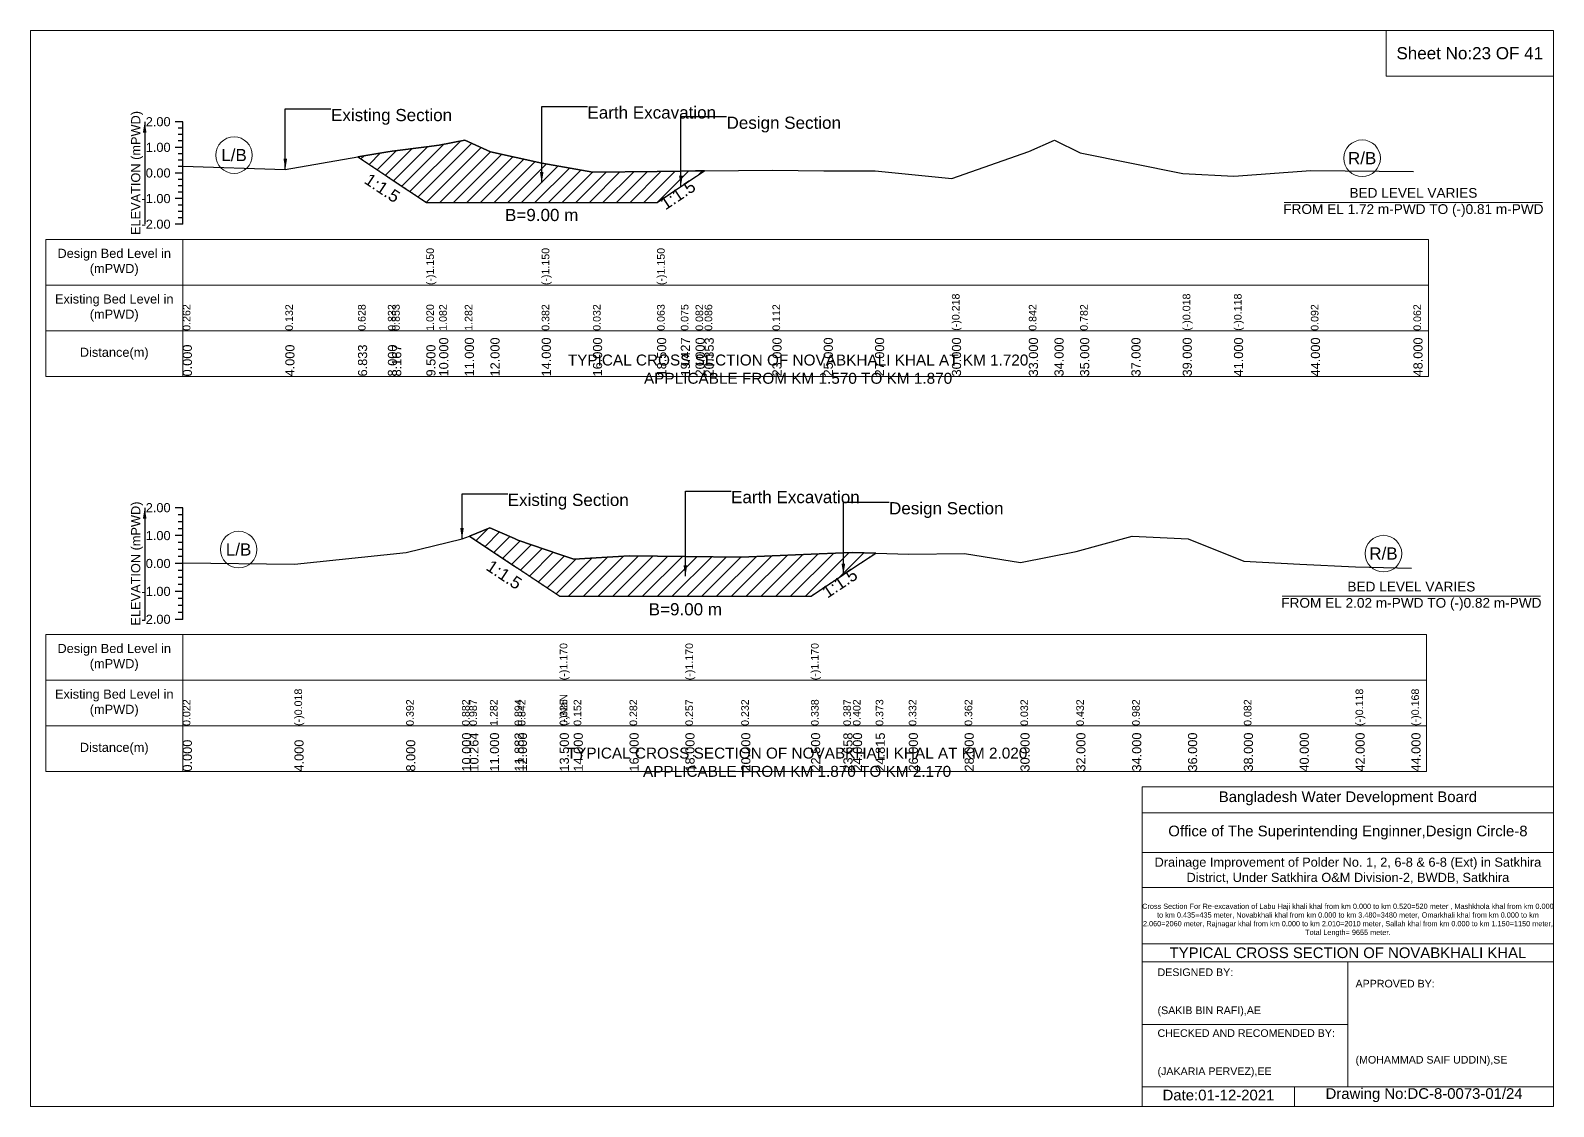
# Model space of a CAD drawing. Header units: inches. Extents: x 93000 to 486000, y -4242 to 0.
# Drawn here: x 320000 to 326000, y -4242 to 0 of the extents above; entities that cross this region are included whole.
import ezdxf

# ---------------------------------------------------------------- set-up
doc = ezdxf.new("R2010")
doc.units = ezdxf.units.IN
doc.header["$LTSCALE"] = 7
doc.header["$MEASUREMENT"] = 0
doc.linetypes.add('DASHED', pattern=[0.75, 0.5, -0.25])
for name, color, linetype, lineweight in [('Cross section Data Border', 7, 'Continuous', 9), ('Cross Section Labels', 7, 'Continuous', 9), ('Design_Bed_Level for Xsection', 7, 'DASHED', 25), ('Existing_Bed_Level for Xsection', 7, 'Continuous', 25), ('Long Section Labels', 7, 'Continuous', 9)]:
    doc.layers.add(name, color=color, linetype=linetype, lineweight=lineweight)
doc.styles.get("Standard").update_dxf_attribs({"font": 'arial.ttf'})
doc.dimstyles.get("Standard").update_dxf_attribs({"dimtxt": 0.18, "dimasz": 0.18, "dimexe": 0.18, "dimexo": 0.0625, "dimgap": 0.09, "dimtad": 0, "dimtih": 1, "dimtoh": 1, "dimdec": 4, "dimzin": 0, "dimdsep": 46, "dimtxsty": 'Standard', "dimcen": 0.09, "dimadec": 0, "dimazin": 0, "dimtfac": 1, "dimtdec": 4, "dimtofl": 0, "dimtmove": 0, "dimatfit": 3, "dimfxl": 1, "dimtolj": 1, "dimtzin": 0, "dimarcsym": 0})

msp = doc.modelspace()

# ---------------------------------------------------------------- hatches: boundary and pattern name
at = {"layer": 'Existing_Bed_Level for Xsection'}
h = msp.add_hatch(dxfattribs=at)
h.set_pattern_fill('ANSI31', color=256, scale=303, style=0)
h.paths.add_polyline_path([(321290.2, -498.6), (321408, -577.1), (321424.8, -588.4), (321559.5, -678.1), (321610, -678.1), (321711, -678.1), (321812, -678.1), (322014, -678.1), (322216, -678.1), (322468.5, -678.1), (322562.1, -615.7), (322620, -577.1), (322655.7, -553.3), (322620, -553.7), (322562.1, -554.4), (322468.5, -555.6), (322216, -558.8), (322014, -523.4), (321812, -477.9), (321711, -432.5), (321610, -452.7), (321559.5, -459), (321424.8, -475.8), (321408, -477.9)])
h = msp.add_hatch(dxfattribs=at)
h.set_pattern_fill('ANSI31', color=256, scale=330, style=0)
h.paths.add_polyline_path([(321729, -1992.9), (321810, -2046.9), (321907, -2111.6), (321920, -2120.2), (322085, -2230.2), (322140, -2230.2), (322360, -2230.2), (322580, -2230.2), (322800, -2230.2), (323075, -2230.2), (323202.3, -2145.3), (323240, -2120.2), (323329.7, -2060.4), (323240, -2057.3), (323202.3, -2058.9), (323075, -2064.3), (322800, -2076), (322580, -2073.2), (322360, -2070.5), (322140, -2084.8), (322085, -2065.8), (321920, -2008.9), (321907, -2003.2), (321810, -1960.5)])

# ---------------------------------------------------------------- linework, layer by layer
at = {"layer": 'Cross section Data Border'}
for points in [[(320000, 0), (326000, 0), (326000, -4242), (320000, -4242)], [(325340, 0), (326000, 0), (326000, -180), (325340, -180)], [(320060, -824), (325508, -824), (325508, -1364), (320060, -1364)], [(320060, -2381.5), (325500, -2381.5), (325500, -2921.5), (320060, -2921.5)]]:
    msp.add_lwpolyline(points, close=True, dxfattribs=at)
for points in [[(320600, -824), (320600, -1364)], [(320060, -1004), (325508, -1004)], [(320060, -1184), (325508, -1184)], [(320600, -2381.5), (320600, -2921.5)], [(320060, -2561.5), (325500, -2561.5)], [(320060, -2741.5), (325500, -2741.5)], [(324380, -4242), (324380, -2982), (326000, -2982)], [(324380, -3084), (326000, -3084)], [(324380, -3240), (326000, -3240)], [(324380, -3378), (326000, -3378)], [(324380, -3600), (326000, -3600)], [(324380, -3672), (326000, -3672)], [(325190, -3672), (325190, -4164)], [(324380, -3918), (325190, -3918)], [(324380, -4164), (326000, -4164)], [(324980, -4164), (324980, -4242)]]:
    msp.add_lwpolyline(points, dxfattribs=at)
at = {"layer": 'Cross Section Labels'}
for points in [[(324939, -678.1), (325957, -678.1)], [(324931, -2230.2), (325949, -2230.2)]]:
    msp.add_lwpolyline(points, dxfattribs=at)
for centre in [(320802, -491.6), (325246, -503.7), (320820, -2046.3), (325330, -2062.2)]:
    msp.add_circle(centre, 72, dxfattribs=at)
at = {"layer": 'Design_Bed_Level for Xsection'}
for points in [[(321290.2, -498.6), (321424.8, -588.4), (321559.5, -678.1), (322014, -678.1), (322468.5, -678.1), (322562.1, -615.7), (322655.7, -553.3)], [(321729, -1992.9), (321907, -2111.6), (322085, -2230.2), (322580, -2230.2), (323075, -2230.2), (323202.3, -2145.3), (323329.7, -2060.4)]]:
    msp.add_lwpolyline(points, dxfattribs=at)
at = {"layer": 'Existing_Bed_Level for Xsection'}
for points in [[(320600, -360), (320570, -360)], [(320600, -764), (320600, -663), (320600, -562), (320600, -461), (320600, -360)], [(320600, -385.2), (320582, -385.2)], [(320600, -410.5), (320582, -410.5)], [(320600, -461), (320570, -461)], [(320600, -435.7), (320582, -435.7)], [(320600, -535.5), (321004, -548.6), (321290.2, -498.6), (321408, -477.9), (321424.8, -475.8), (321559.5, -459), (321559.5, -459), (321610, -452.7), (321711, -432.5), (321812, -477.9), (322014, -523.4), (322014, -523.4), (322216, -558.8), (322468.5, -555.6), (322468.5, -555.6), (322562.1, -554.4), (322620, -553.7), (322655.7, -553.3), (322923, -550.7), (323125, -553.7), (323327, -553.7), (323630, -584), (323933, -476.9), (324034, -432.5), (324135, -483), (324337, -523.4), (324539, -563.8), (324741, -573.9), (325044, -552.7), (325448, -555.7)], [(320600, -486.2), (320582, -486.2)], [(320600, -511.5), (320582, -511.5)], [(320600, -536.7), (320582, -536.7)], [(320600, -562), (320570, -562)], [(320600, -587.2), (320582, -587.2)], [(320600, -612.5), (320582, -612.5)], [(320600, -637.7), (320582, -637.7)], [(320600, -663), (320570, -663)], [(320600, -688.2), (320582, -688.2)], [(320600, -713.5), (320582, -713.5)], [(320600, -764), (320570, -764)], [(320600, -738.7), (320582, -738.7)], [(320600, -1881.5), (320570, -1881.5)], [(320600, -1909), (320582, -1909)], [(320600, -2321.5), (320600, -2211.5), (320600, -2101.5), (320600, -1991.5), (320600, -1881.5)], [(320600, -1936.5), (320582, -1936.5)], [(320600, -1964), (320582, -1964)], [(320600, -2099.1), (321040, -2103.5), (321480, -2058.4), (321700, -2004.5), (321729, -1992.9), (321810, -1960.5), (321907, -2003.2), (321920, -2008.9), (322085, -2065.8), (322085, -2065.8), (322140, -2084.8), (322360, -2070.5), (322580, -2073.2), (322580, -2073.2), (322800, -2076), (323075, -2064.3), (323075, -2064.3), (323202.3, -2058.9), (323240, -2057.3), (323329.7, -2060.4), (323460, -2065), (323680, -2061.7), (323900, -2098), (324120, -2054), (324340, -1993.5), (324560, -2004.5), (324780, -2092.5), (325000, -2103.5), (325220, -2114.5), (325440, -2120)], [(320600, -1991.5), (320570, -1991.5)], [(320600, -2019), (320582, -2019)], [(320600, -2046.5), (320582, -2046.5)], [(320600, -2074), (320582, -2074)], [(320600, -2101.5), (320570, -2101.5)], [(320600, -2129), (320582, -2129)], [(320600, -2156.5), (320582, -2156.5)], [(320600, -2211.5), (320570, -2211.5)], [(320600, -2184), (320582, -2184)], [(320600, -2239), (320582, -2239)], [(320600, -2266.5), (320582, -2266.5)], [(320600, -2321.5), (320570, -2321.5)], [(320600, -2294), (320582, -2294)]]:
    msp.add_lwpolyline(points, dxfattribs=at)
for points in [[(321290.2, -498.6), (321290.2, -498.6), (321408, -577.1), (321424.8, -588.4), (321559.5, -678.1), (321559.5, -678.1), (321610, -678.1), (321711, -678.1), (321812, -678.1), (322014, -678.1), (322014, -678.1), (322216, -678.1), (322468.5, -678.1), (322468.5, -678.1), (322562.1, -615.7), (322620, -577.1), (322655.7, -553.3), (322620, -553.7), (322562.1, -554.4), (322468.5, -555.6), (322468.5, -555.6), (322216, -558.8), (322014, -523.4), (322014, -523.4), (321812, -477.9), (321711, -432.5), (321610, -452.7), (321559.5, -459), (321559.5, -459), (321424.8, -475.8), (321408, -477.9), (321290.2, -498.6)], [(321729, -1992.9), (321810, -2046.9), (321907, -2111.6), (321920, -2120.2), (322085, -2230.2), (322085, -2230.2), (322140, -2230.2), (322360, -2230.2), (322580, -2230.2), (322580, -2230.2), (322800, -2230.2), (323075, -2230.2), (323075, -2230.2), (323202.3, -2145.3), (323240, -2120.2), (323329.7, -2060.4), (323329.7, -2060.4), (323329.7, -2060.4), (323240, -2057.3), (323202.3, -2058.9), (323075, -2064.3), (323075, -2064.3), (322800, -2076), (322580, -2073.2), (322580, -2073.2), (322360, -2070.5), (322140, -2084.8), (322085, -2065.8), (322085, -2065.8), (321920, -2008.9), (321907, -2003.2), (321810, -1960.5)]]:
    msp.add_lwpolyline(points, close=True, dxfattribs=at)

# ---------------------------------------------------------------- texts
at = {"layer": 'Cross section Data Border', "attachment_point": 5}
for s, insert, char_height in [('Sheet No:23 OF 41', (325670, -90), 48), ('Bangladesh Water Development Board', (325190, -3027), 42), ('Office of The Superintending Enginner,Design Circle-8', (325190, -3162), 42)]:
    msp.add_mtext(s, dxfattribs=dict(at, insert=insert, char_height=char_height))
at = {"layer": 'Cross section Data Border'}
for s, insert, char_height, width, attachment_point in [('Design Bed Level in (mPWD)', (320330, -914), 36, 480, 5), ('Existing Bed Level in (mPWD)', (320330, -1094), 36, 480, 5), ('Distance(m)', (320330, -1274), 36, 480, 5), ('Design Bed Level in (mPWD)', (320330, -2471.5), 36, 480, 5), ('Existing Bed Level in (mPWD)', (320330, -2651.5), 36, 480, 5), ('Distance(m)', (320330, -2831.5), 36, 480, 5), ('Drainage Improvement of Polder No. 1, 2, 6-8 & 6-8 (Ext) in Satkhira District, Under Satkhira O&M Division-2, BWDB, Satkhira', (325190, -3312), 36, 1680, 5), ('Cross Section For Re-excavation of Labu Haji khali khal from km 0.000 to km 0.520=520 meter , Mashkhola khal from km 0.000 to km 0.435=435 meter, Novabkhali khal from km 0.000 to km 3.480=3480 meter, Omarkhali khal from km 0.000 to km 2.060=2060 meter, Rajnagar khal from km 0.000 to km 2.010=2010 meter, Sallah khal from km 0.000 to km 1.150=1150 meter, Total Length= 9655 meter. ', (325190, -3507), 20.5611, 1620, 5), ('TYPICAL CROSS SECTION OF NOVABKHALI KHAL', (325190, -3636), 42, 1680, 5), ('DESIGNED BY:^J^J^J(SAKIB BIN RAFI),AE', (324440, -3792), 30, 840, 4), ('APPROVED BY:^J^J^J^J^J^J(MOHAMMAD SAIF UDDIN),SE', (325220, -3912), 30, 840, 4), ('CHECKED AND RECOMENDED BY:^J^J^J(JAKARIA PERVEZ),EE', (324440, -4032), 30, 840, 4), ('Date:01-12-2021', (324680, -4197), 42, 840, 5), ('Drawing No:DC-8-0073-01/24', (325490, -4197), 42, 1320, 5)]:
    msp.add_mtext(s, dxfattribs=dict(at, insert=insert, char_height=char_height, width=width, attachment_point=attachment_point))
at = {"layer": 'Cross Section Labels'}
for s, insert, char_height, attachment_point in [('Earth Excavation', (322194, -299.4), 48, 1), ('Existing Section', (321184, -309.5), 48, 1), ('Design Section', (322742.1, -339.8), 48, 1), ('L/B', (320802, -491.6), 48, 5), ('R/B', (325246, -503.7), 48, 5), ('BED LEVEL VARIES ^JFROM EL 1.72 m-PWD TO (-)0.81 m-PWD', (325448, -678.1), 38.4, 5), ('B=9.00 m', (322014, -703.4), 48, 2), ('TYPICAL CROSS SECTION OF NOVABKHALI KHAL AT KM 1.720^JAPPLICABLE FROM KM 1.570 TO KM 1.870', (323024, -1335.5), 43.2, 5), ('Existing Section', (321880, -1826.5), 48, 1), ('Earth Excavation', (322760, -1815.5), 48, 1), ('Design Section', (323382.3, -1859.5), 48, 1), ('L/B', (320820, -2046.3), 48, 5), ('R/B', (325330, -2062.2), 48, 5), ('BED LEVEL VARIES ^JFROM EL 2.02 m-PWD TO (-)0.82 m-PWD', (325440, -2230.2), 38.4, 5), ('B=9.00 m', (322580, -2257.7), 48, 2), ('TYPICAL CROSS SECTION OF NOVABKHALI KHAL AT KM 2.020^JAPPLICABLE FROM KM 1.870 TO KM 2.170', (323020, -2885), 43.2, 5)]:
    msp.add_mtext(s, dxfattribs=dict(at, insert=insert, char_height=char_height, attachment_point=attachment_point))
at = {"layer": 'Cross Section Labels', "char_height": 48, "attachment_point": 2}
for insert, rotation in [((321399.6, -601), 326.30993), ((322536.8, -628.4), 33.69007), ((321879.5, -2125.3), 326.30993), ((323174.8, -2159.1), 33.69007)]:
    msp.add_mtext('1:1.5', dxfattribs=dict(at, insert=insert, rotation=rotation))
at = {"layer": 'Existing_Bed_Level for Xsection', "char_height": 36, "attachment_point": 5, "rotation": 90}
for insert in [(320420, -562), (320420, -2101.5)]:
    msp.add_mtext('ELEVATION (mPWD)', dxfattribs=dict(at, insert=insert))
at = {"layer": 'Existing_Bed_Level for Xsection', "char_height": 36, "attachment_point": 6}
for s, insert in [('2.00', (320552, -360)), ('1.00', (320552, -461)), ('0.00', (320552, -562)), ('-1.00', (320552, -663)), ('-2.00', (320552, -764)), ('2.00', (320552, -1881.5)), ('1.00', (320552, -1991.5)), ('0.00', (320552, -2101.5)), ('-1.00', (320552, -2211.5)), ('-2.00', (320552, -2321.5))]:
    msp.add_mtext(s, dxfattribs=dict(at, insert=insert))
at = {"layer": 'Long Section Labels', "attachment_point": 1, "rotation": 90}
for s, insert, char_height in [('(-)1.150', (321559.5, -1004), 30), ('(-)1.150', (322014, -1004), 30), ('(-)1.150', (322468.5, -1004), 30), ('(-)0.218', (323630, -1184), 30), ('(-)0.018', (324539, -1184), 30), ('(-)0.118', (324741, -1184), 30), ('0.262', (320600, -1184), 30), ('0.132', (321004, -1184), 30), ('0.628', (321290.2, -1184), 30), ('0.832', (321408, -1184), 30), ('0.832', (321408, -1184), 30), ('0.853', (321424.8, -1184), 30), ('1.020', (321559.5, -1184), 30), ('1.020', (321559.5, -1184), 30), ('1.020', (321559.5, -1184), 30), ('1.082', (321610, -1184), 30), ('1.282', (321711, -1184), 30), ('1.282', (321711, -1184), 30), ('0.382', (322014, -1184), 30), ('0.382', (322014, -1184), 30), ('0.382', (322014, -1184), 30), ('0.382', (322014, -1184), 30), ('0.032', (322216, -1184), 30), ('0.063', (322468.5, -1184), 30), ('0.063', (322468.5, -1184), 30), ('0.063', (322468.5, -1184), 30), ('0.075', (322562.1, -1184), 30), ('0.082', (322620, -1184), 30), ('0.082', (322620, -1184), 30), ('0.082', (322620, -1184), 30), ('0.086', (322655.7, -1184), 30), ('0.112', (322923, -1184), 30), ('0.842', (323933, -1184), 30), ('0.782', (324135, -1184), 30), ('0.092', (325044, -1184), 30), ('0.062', (325448, -1184), 30), ('0.000', (320600, -1364), 36), ('4.000', (321004, -1364), 36), ('6.833', (321290.2, -1364), 36), ('8.000', (321408, -1364), 36), ('8.167', (321424.8, -1364), 36), ('9.500', (321559.5, -1364), 36), ('9.500', (321559.5, -1364), 36), ('9.500', (321559.5, -1364), 36), ('10.000', (321610, -1364), 36), ('11.000', (321711, -1364), 36), ('12.000', (321812, -1364), 36), ('14.000', (322014, -1364), 36), ('14.000', (322014, -1364), 36), ('14.000', (322014, -1364), 36), ('16.000', (322216, -1364), 36), ('18.500', (322468.5, -1364), 36), ('18.500', (322468.5, -1364), 36), ('18.500', (322468.5, -1364), 36), ('19.427', (322562.1, -1364), 36), ('20.000', (322620, -1364), 36), ('20.353', (322655.7, -1364), 36), ('23.000', (322923, -1364), 36), ('25.000', (323125, -1364), 36), ('27.000', (323327, -1364), 36), ('30.000', (323630, -1364), 36), ('33.000', (323933, -1364), 36), ('34.000', (324034, -1364), 36), ('35.000', (324135, -1364), 36), ('37.000', (324337, -1364), 36), ('39.000', (324539, -1364), 36), ('41.000', (324741, -1364), 36), ('44.000', (325044, -1364), 36), ('48.000', (325448, -1364), 36), ('(-)1.170', (322085, -2561.5), 30), ('(-)1.170', (322580, -2561.5), 30), ('(-)1.170', (323075, -2561.5), 30), ('0.022', (320600, -2741.5), 30), ('(-)0.018', (321040, -2741.5), 30), ('(-)0.018', (321040, -2741.5), 30), ('0.392', (321480, -2741.5), 30), ('0.882', (321700, -2741.5), 30), ('0.882', (321700, -2741.5), 30), ('0.987', (321729, -2741.5), 30), ('1.282', (321810, -2741.5), 30), ('0.894', (321907, -2741.5), 30), ('0.842', (321920, -2741.5), 30), ('(-)NaN', (322085, -2741.5), 30), ('0.325', (322085, -2741.5), 30), ('0.325', (322085, -2741.5), 30), ('0.152', (322140, -2741.5), 30), ('0.282', (322360, -2741.5), 30), ('0.257', (322580, -2741.5), 30), ('0.257', (322580, -2741.5), 30), ('0.257', (322580, -2741.5), 30), ('0.232', (322800, -2741.5), 30), ('0.338', (323075, -2741.5), 30), ('0.338', (323075, -2741.5), 30), ('0.338', (323075, -2741.5), 30), ('0.387', (323202.3, -2741.5), 30), ('0.402', (323240, -2741.5), 30), ('0.373', (323329.7, -2741.5), 30), ('0.332', (323460, -2741.5), 30), ('0.362', (323680, -2741.5), 30), ('0.032', (323900, -2741.5), 30), ('0.432', (324120, -2741.5), 30), ('0.982', (324340, -2741.5), 30), ('0.082', (324780, -2741.5), 30), ('(-)0.118', (325220, -2741.5), 30), ('(-)0.168', (325440, -2741.5), 30), ('0.000', (320600, -2921.5), 36), ('4.000', (321040, -2921.5), 36), ('8.000', (321480, -2921.5), 36), ('10.000', (321700, -2921.5), 36), ('10.264', (321729, -2921.5), 36), ('11.000', (321810, -2921.5), 36), ('11.882', (321907, -2921.5), 36), ('12.000', (321920, -2921.5), 36), ('13.500', (322085, -2921.5), 36), ('13.500', (322085, -2921.5), 36), ('13.500', (322085, -2921.5), 36), ('14.000', (322140, -2921.5), 36), ('16.000', (322360, -2921.5), 36), ('18.000', (322580, -2921.5), 36), ('18.000', (322580, -2921.5), 36), ('18.000', (322580, -2921.5), 36), ('20.000', (322800, -2921.5), 36), ('22.500', (323075, -2921.5), 36), ('22.500', (323075, -2921.5), 36), ('22.500', (323075, -2921.5), 36), ('23.658', (323202.3, -2921.5), 36), ('24.000', (323240, -2921.5), 36), ('24.815', (323329.7, -2921.5), 36), ('26.000', (323460, -2921.5), 36), ('28.000', (323680, -2921.5), 36), ('30.000', (323900, -2921.5), 36), ('32.000', (324120, -2921.5), 36), ('34.000', (324340, -2921.5), 36), ('36.000', (324560, -2921.5), 36), ('38.000', (324780, -2921.5), 36), ('40.000', (325000, -2921.5), 36), ('42.000', (325220, -2921.5), 36), ('44.000', (325440, -2921.5), 36)]:
    msp.add_mtext(s, dxfattribs=dict(at, insert=insert, char_height=char_height))

# ---------------------------------------------------------------- leaders
at = {"layer": 'Cross Section Labels', "annotation_type": 0, "has_hookline": 1, "hookline_direction": 0}
for points, text_width in [([(322014, -600.8), (322014, -299.4), (322193.9, -299.4)], 497), ([(321004, -548.6), (321004, -309.5), (321183.9, -309.5)], 467.2), ([(322562.1, -615.7), (322562.1, -339.8), (322742, -339.8)], 441.2), ([(321700, -2004.5), (321700, -1826.5), (321879.9, -1826.5)], 467.2), ([(322580, -2151.7), (322580, -1815.5), (322759.9, -1815.5)], 497), ([(323202.3, -2145.3), (323202.3, -1859.5), (323382.2, -1859.5)], 441.2)]:
    msp.add_leader(points, dimstyle='Standard', override={"dimasz": 43.2}, dxfattribs=dict(at, text_width=text_width))
at = {"layer": 'Existing_Bed_Level for Xsection'}
for points in [[(320450, -360), (320450, -764)], [(320450, -1881.5), (320450, -2321.5)]]:
    msp.add_leader(points, dimstyle='Standard', override={"dimasz": 43.2}, dxfattribs=at)

doc.saveas('drawing.dxf')
